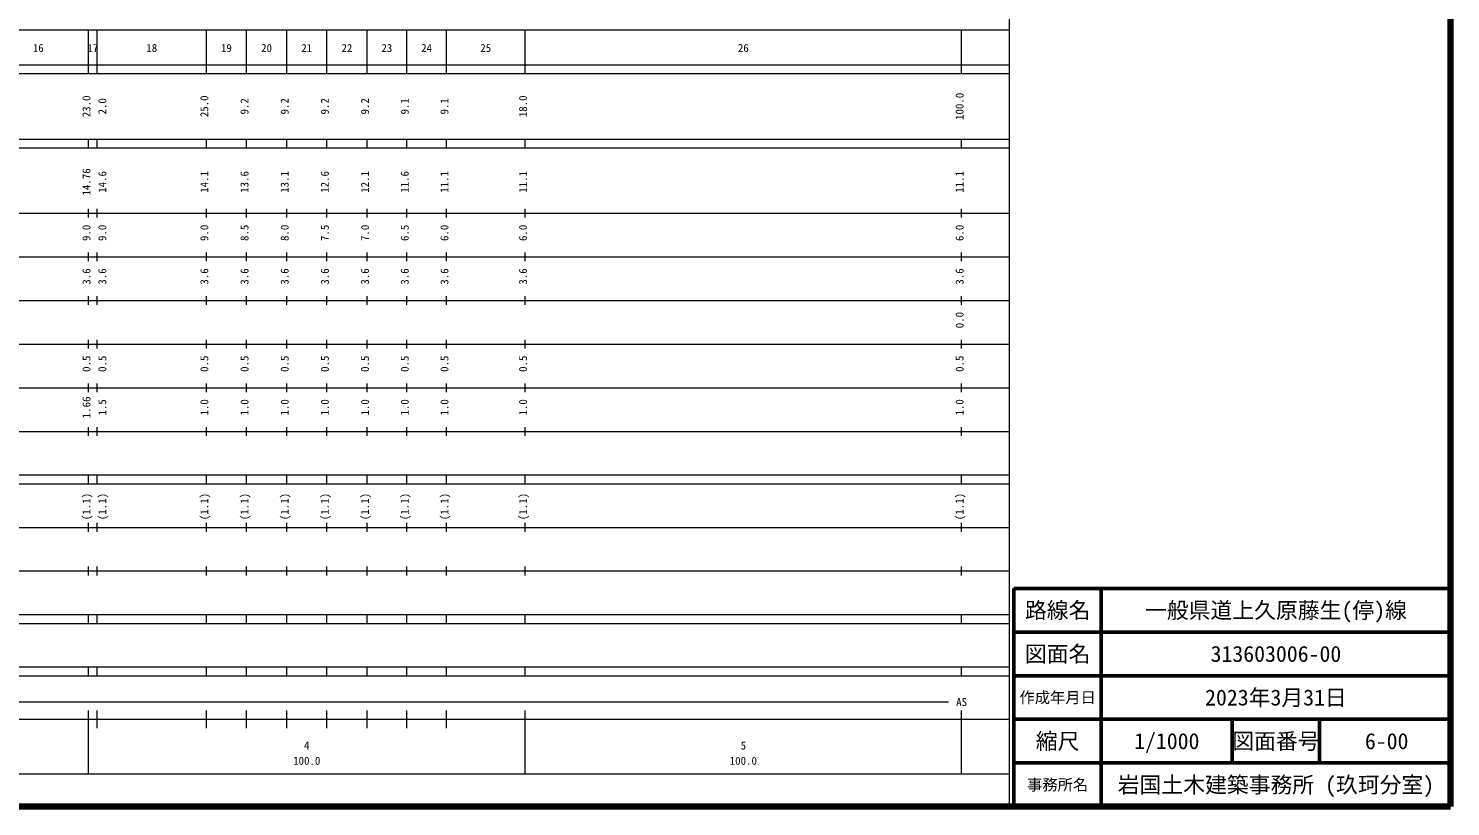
# Model space of a CAD drawing. Units: millimetres on the paper, enlarged 1000 times. Extents: x 40000 to 680000, y 20000 to 380000.
# Drawn here: x 354250 to 680000, y 20000 to 198357 of the extents above; entities that cross this region are included whole.
import ezdxf
from ezdxf.enums import TextEntityAlignment as Align

# ---------------------------------------------------------------- set-up
doc = ezdxf.new("R2010")
doc.units = ezdxf.units.MM
doc.header["$LTSCALE"] = 1000
for name, color, linetype, lineweight in [('M-TTL', 2, 'Continuous', 140), ('M-TTL-BAND', 7, 'Continuous', 13), ('M-TTL-FRAM', 2, 'Continuous', 50), ('M-TTL-LINE', 7, 'Continuous', 50)]:
    doc.layers.add(name, color=color, linetype=linetype, lineweight=lineweight)
doc.layers.add('M-TTL-TXT', color=7, linetype='Continuous')
doc.styles.add('ＭＳ ゴシック', font='')
doc.styles.get('ＭＳ ゴシック').set_extended_font_data('MS Gothic')

msp = doc.modelspace()

# ---------------------------------------------------------------- linework, layer by layer
at = {"layer": 'M-TTL'}
for p, q in [((680000, 20000), (680000, 380000)), ((40000, 20000), (680000, 20000))]:
    msp.add_line(p, q, dxfattribs=at)
at = {"layer": 'M-TTL-BAND'}
for p, q in [((579000, 20000), (579000, 370000)), ((68000, 198000), (579000, 198000)), ((368000, 188000), (368000, 198000)), ((370000, 188000), (370000, 198000)), ((395000, 188000), (395000, 198000)), ((404200, 188000), (404200, 198000)), ((413400, 188000), (413400, 198000)), ((422600, 188000), (422600, 198000)), ((431800, 188000), (431800, 198000)), ((440900, 188000), (440900, 198000)), ((450000, 188000), (450000, 198000)), ((468000, 188000), (468000, 198000)), ((568000, 188000), (568000, 198000)), ((40000, 190000), (579000, 190000)), ((40000, 188000), (579000, 188000)), ((40000, 173000), (579000, 173000)), ((368000, 171000), (368000, 173000)), ((370000, 171000), (370000, 173000)), ((395000, 171000), (395000, 173000)), ((404200, 171000), (404200, 173000)), ((413400, 171000), (413400, 173000)), ((422600, 171000), (422600, 173000)), ((431800, 171000), (431800, 173000)), ((440900, 171000), (440900, 173000)), ((450000, 171000), (450000, 173000)), ((468000, 171000), (468000, 173000)), ((568000, 171000), (568000, 173000)), ((40000, 171000), (579000, 171000)), ((368000, 155000), (368000, 157000)), ((370000, 155000), (370000, 157000)), ((395000, 155000), (395000, 157000)), ((404200, 155000), (404200, 157000)), ((413400, 155000), (413400, 157000)), ((422600, 155000), (422600, 157000)), ((431800, 155000), (431800, 157000)), ((440900, 155000), (440900, 157000)), ((450000, 155000), (450000, 157000)), ((468000, 155000), (468000, 157000)), ((568000, 155000), (568000, 157000)), ((40000, 156000), (579000, 156000)), ((368000, 145000), (368000, 147000)), ((370000, 145000), (370000, 147000)), ((395000, 145000), (395000, 147000)), ((404200, 145000), (404200, 147000)), ((413400, 145000), (413400, 147000)), ((422600, 145000), (422600, 147000)), ((431800, 145000), (431800, 147000)), ((440900, 145000), (440900, 147000)), ((450000, 145000), (450000, 147000)), ((468000, 145000), (468000, 147000)), ((568000, 145000), (568000, 147000)), ((46000, 146000), (579000, 146000)), ((368000, 135000), (368000, 137000)), ((370000, 135000), (370000, 137000)), ((395000, 135000), (395000, 137000)), ((404200, 135000), (404200, 137000)), ((413400, 135000), (413400, 137000)), ((422600, 135000), (422600, 137000)), ((431800, 135000), (431800, 137000)), ((440900, 135000), (440900, 137000)), ((450000, 135000), (450000, 137000)), ((468000, 135000), (468000, 137000)), ((568000, 135000), (568000, 137000)), ((52000, 136000), (579000, 136000)), ((46000, 126000), (579000, 126000)), ((368000, 125000), (368000, 127000)), ((370000, 125000), (370000, 127000)), ((395000, 125000), (395000, 127000)), ((404200, 125000), (404200, 127000)), ((413400, 125000), (413400, 127000)), ((422600, 125000), (422600, 127000)), ((431800, 125000), (431800, 127000)), ((440900, 125000), (440900, 127000)), ((450000, 125000), (450000, 127000)), ((468000, 125000), (468000, 127000)), ((568000, 125000), (568000, 127000)), ((52000, 116000), (579000, 116000)), ((368000, 115000), (368000, 117000)), ((370000, 115000), (370000, 117000)), ((395000, 115000), (395000, 117000)), ((404200, 115000), (404200, 117000)), ((413400, 115000), (413400, 117000)), ((422600, 115000), (422600, 117000)), ((431800, 115000), (431800, 117000)), ((440900, 115000), (440900, 117000)), ((450000, 115000), (450000, 117000)), ((468000, 115000), (468000, 117000)), ((568000, 115000), (568000, 117000)), ((46000, 106000), (579000, 106000)), ((368000, 105000), (368000, 107000)), ((370000, 105000), (370000, 107000)), ((395000, 105000), (395000, 107000)), ((404200, 105000), (404200, 107000)), ((413400, 105000), (413400, 107000)), ((422600, 105000), (422600, 107000)), ((431800, 105000), (431800, 107000)), ((440900, 105000), (440900, 107000)), ((450000, 105000), (450000, 107000)), ((468000, 105000), (468000, 107000)), ((568000, 105000), (568000, 107000)), ((40000, 96000), (579000, 96000)), ((368000, 94000), (368000, 96000)), ((370000, 94000), (370000, 96000)), ((395000, 94000), (395000, 96000)), ((404200, 94000), (404200, 96000)), ((413400, 94000), (413400, 96000)), ((422600, 94000), (422600, 96000)), ((431800, 94000), (431800, 96000)), ((440900, 94000), (440900, 96000)), ((450000, 94000), (450000, 96000)), ((468000, 94000), (468000, 96000)), ((568000, 94000), (568000, 96000)), ((40000, 94000), (579000, 94000)), ((368000, 83000), (368000, 85000)), ((370000, 83000), (370000, 85000)), ((395000, 83000), (395000, 85000)), ((404200, 83000), (404200, 85000)), ((413400, 83000), (413400, 85000)), ((422600, 83000), (422600, 85000)), ((431800, 83000), (431800, 85000)), ((440900, 83000), (440900, 85000)), ((450000, 83000), (450000, 85000)), ((468000, 83000), (468000, 85000)), ((568000, 83000), (568000, 85000)), ((49000, 84000), (579000, 84000)), ((368000, 73000), (368000, 75000)), ((370000, 73000), (370000, 75000)), ((395000, 73000), (395000, 75000)), ((404200, 73000), (404200, 75000)), ((413400, 73000), (413400, 75000)), ((422600, 73000), (422600, 75000)), ((431800, 73000), (431800, 75000)), ((440900, 73000), (440900, 75000)), ((450000, 73000), (450000, 75000)), ((468000, 73000), (468000, 75000)), ((568000, 73000), (568000, 75000)), ((40000, 74000), (579000, 74000)), ((40000, 64000), (579000, 64000)), ((40000, 62000), (579000, 62000)), ((368000, 62000), (368000, 64000)), ((370000, 62000), (370000, 64000)), ((395000, 62000), (395000, 64000)), ((404200, 62000), (404200, 64000)), ((413400, 62000), (413400, 64000)), ((422600, 62000), (422600, 64000)), ((431800, 62000), (431800, 64000)), ((440900, 62000), (440900, 64000)), ((450000, 62000), (450000, 64000)), ((468000, 62000), (468000, 64000)), ((568000, 62000), (568000, 64000)), ((40000, 52000), (579000, 52000)), ((40000, 50000), (579000, 50000)), ((368000, 50000), (368000, 52000)), ((370000, 50000), (370000, 52000)), ((395000, 50000), (395000, 52000)), ((404200, 50000), (404200, 52000)), ((413400, 50000), (413400, 52000)), ((422600, 50000), (422600, 52000)), ((431800, 50000), (431800, 52000)), ((440900, 50000), (440900, 52000)), ((450000, 50000), (450000, 52000)), ((468000, 50000), (468000, 52000)), ((568000, 50000), (568000, 52000)), ((71000, 44000), (565000, 44000)), ((40000, 40000), (579000, 40000)), ((368000, 27500), (368000, 42000)), ((370000, 38000), (370000, 42000)), ((395000, 38000), (395000, 42000)), ((404200, 38000), (404200, 42000)), ((413400, 38000), (413400, 42000)), ((422600, 38000), (422600, 42000)), ((431800, 38000), (431800, 42000)), ((440900, 38000), (440900, 42000)), ((450000, 38000), (450000, 42000)), ((468000, 27500), (468000, 42000)), ((568000, 27500), (568000, 42000)), ((68000, 27500), (579000, 27500))]:
    msp.add_line(p, q, dxfattribs=at)
at = {"layer": 'M-TTL-FRAM'}
for p, q in [((680000, 70000), (580000, 70000)), ((580000, 70000), (580000, 20000))]:
    msp.add_line(p, q, dxfattribs=at)
at = {"layer": 'M-TTL-LINE'}
for p, q in [((600000, 70000), (600000, 20000)), ((680000, 60000), (580000, 60000)), ((680000, 50000), (580000, 50000)), ((680000, 40000), (580000, 40000)), ((630000, 40000), (630000, 30000)), ((650000, 40000), (650000, 30000)), ((680000, 30000), (580000, 30000))]:
    msp.add_line(p, q, dxfattribs=at)

# ---------------------------------------------------------------- texts
at = {"layer": 'M-TTL-BAND', "style": 'ＭＳ ゴシック'}
for s, p in [('16', (356500, 192405)), ('17', (369000, 192405)), ('18', (382500, 192405)), ('19', (399600, 192405)), ('20', (408800, 192405)), ('21', (418000, 192405)), ('22', (427200, 192405)), ('23', (436350, 192405)), ('24', (445450, 192405)), ('25', (459000, 192405)), ('26', (518000, 192405)), ('AS', (568000, 42500)), ('4', (418000, 32523)), ('5', (518000, 32523)), ('100.0', (418000, 29033)), ('100.0', (518000, 29033))]:
    msp.add_text(s, height=1833, dxfattribs=at).set_placement(p, align=Align.BOTTOM_CENTER)
for s, p in [('23.0', (369000, 180500)), ('25.0', (396000, 180500)), ('18.0', (469000, 180500)), ('100.0', (569000, 180500)), ('2.0', (372631, 180500)), ('9.2', (405200, 180500)), ('9.2', (414400, 180500)), ('9.2', (423600, 180500)), ('9.2', (432800, 180500)), ('9.1', (441900, 180500)), ('9.1', (451000, 180500)), ('14.76', (369000, 163174)), ('14.6', (372631, 163174)), ('14.1', (396000, 163174)), ('13.6', (405200, 163174)), ('13.1', (414400, 163174)), ('12.6', (423600, 163174)), ('12.1', (432800, 163174)), ('11.6', (441900, 163174)), ('11.1', (451000, 163174)), ('11.1', (469000, 163174)), ('11.1', (569000, 163174)), ('9.0', (369000, 151500)), ('9.0', (372631, 151500)), ('9.0', (396000, 151500)), ('8.5', (405200, 151500)), ('8.0', (414400, 151500)), ('7.5', (423600, 151500)), ('7.0', (432800, 151500)), ('6.5', (441900, 151500)), ('6.0', (451000, 151500)), ('6.0', (469000, 151500)), ('6.0', (569000, 151500)), ('3.6', (369000, 141500)), ('3.6', (372631, 141500)), ('3.6', (396000, 141500)), ('3.6', (405200, 141500)), ('3.6', (414400, 141500)), ('3.6', (423600, 141500)), ('3.6', (432800, 141500)), ('3.6', (441900, 141500)), ('3.6', (451000, 141500)), ('3.6', (469000, 141500)), ('3.6', (569000, 141500)), ('0.0', (569000, 131500)), ('0.5', (369000, 121500)), ('0.5', (372631, 121500)), ('0.5', (396000, 121500)), ('0.5', (405200, 121500)), ('0.5', (414400, 121500)), ('0.5', (423600, 121500)), ('0.5', (432800, 121500)), ('0.5', (441900, 121500)), ('0.5', (451000, 121500)), ('0.5', (469000, 121500)), ('0.5', (569000, 121500)), ('1.66', (369000, 111500)), ('1.5', (372631, 111500)), ('1.0', (396000, 111500)), ('1.0', (405200, 111500)), ('1.0', (414400, 111500)), ('1.0', (423600, 111500)), ('1.0', (432800, 111500)), ('1.0', (441900, 111500)), ('1.0', (451000, 111500)), ('1.0', (469000, 111500)), ('1.0', (569000, 111500)), ('(1.1)', (369000, 88764)), ('(1.1)', (372631, 88764)), ('(1.1)', (396000, 88764)), ('(1.1)', (405200, 88764)), ('(1.1)', (414400, 88764)), ('(1.1)', (423600, 88764)), ('(1.1)', (432800, 88764)), ('(1.1)', (441900, 88764)), ('(1.1)', (451000, 88764)), ('(1.1)', (469000, 88764)), ('(1.1)', (569000, 88764))]:
    msp.add_text(s, height=1833, rotation=90, dxfattribs=at).set_placement(p, align=Align.BOTTOM_CENTER)
at = {"layer": 'M-TTL-TXT', "style": 'ＭＳ ゴシック'}
for s, height, p in [('路線名', 3666, (590000, 65000)), ('路線名', 3666, (590000, 65000)), ('一般県道上久原藤生(停)線', 3666, (640000, 65000)), ('図面名', 3666, (590000, 55000)), ('図面名', 3666, (590000, 55000)), ('313603006-00', 3666, (640000, 55000)), ('作成年月日', 2566, (590000, 45000)), ('作成年月日', 2566, (590000, 45000)), ('2023年3月31日', 3666, (640000, 45000)), ('縮尺', 3666, (590000, 35000)), ('縮尺', 3666, (590000, 35000)), ('1/1000', 3666, (615000, 35000)), ('図面番号', 3666, (640000, 35000)), ('図面番号', 3666, (640000, 35000)), (' 6-00', 3666, (664125, 35000)), ('事務所名', 2566, (590000, 25000)), ('事務所名', 2566, (590000, 25000)), ('岩国土木建築事務所 (玖珂分室)', 3666, (640000, 25000))]:
    msp.add_text(s, height=height, dxfattribs=at).set_placement(p, align=Align.MIDDLE_CENTER)

doc.saveas('drawing.dxf')
